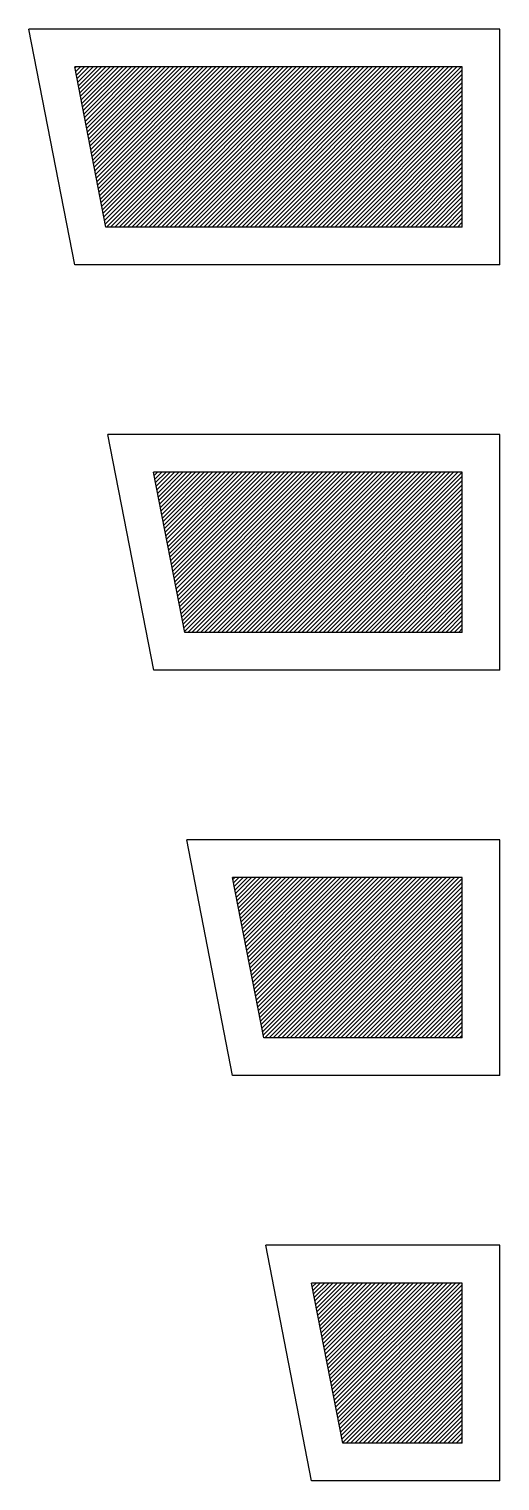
# Model space of a CAD drawing. Header units: millimetres. Extents: x 344 to 844, y 79 to 1619.
import ezdxf

# ---------------------------------------------------------------- set-up
doc = ezdxf.new("R2010")
doc.units = ezdxf.units.MM

msp = doc.modelspace()

# ---------------------------------------------------------------- hatches: boundary and pattern name
h = msp.add_hatch()
h.set_pattern_fill('ANSI31', color=256, style=0)
h.paths.add_polyline_path([(803.8, 1409.3), (803.8, 1579.3), (392.4, 1579.3), (425.5, 1409.3)])
h = msp.add_hatch()
h.set_pattern_fill('ANSI31', color=256, style=0)
h.paths.add_polyline_path([(803.8, 979.3), (803.8, 1149.3), (476.1, 1149.3), (509.2, 979.3)])
h = msp.add_hatch()
h.set_pattern_fill('ANSI31', color=256, style=0)
h.paths.add_polyline_path([(803.8, 549.3), (803.8, 719.3), (559.9, 719.3), (593, 549.3)])
h = msp.add_hatch()
h.set_pattern_fill('ANSI31', color=256, style=0)
h.paths.add_polyline_path([(803.8, 119.3), (803.8, 289.3), (643.7, 289.3), (676.8, 119.3)])

# ---------------------------------------------------------------- linework, layer by layer
for p, q in [((843.8, 1619.3), (343.8, 1619.3)), ((392.5, 1369.3), (343.8, 1619.3)), ((843.8, 1369.3), (843.8, 1619.3)), ((803.8, 1579.3), (392.4, 1579.3)), ((425.5, 1409.3), (392.4, 1579.3)), ((803.8, 1409.3), (803.8, 1579.3)), ((803.8, 1409.3), (425.5, 1409.3)), ((843.8, 1369.3), (392.5, 1369.3)), ((843.8, 1189.3), (427.6, 1189.3)), ((476.3, 939.3), (427.6, 1189.3)), ((843.8, 939.3), (843.8, 1189.3)), ((803.8, 1149.3), (476.1, 1149.3)), ((509.2, 979.3), (476.1, 1149.3)), ((803.8, 979.3), (803.8, 1149.3)), ((803.8, 979.3), (509.2, 979.3)), ((843.8, 939.3), (476.3, 939.3)), ((843.8, 759.3), (511.3, 759.3)), ((560, 509.3), (511.3, 759.3)), ((843.8, 509.3), (843.8, 759.3)), ((803.8, 719.3), (559.9, 719.3)), ((593, 549.3), (559.9, 719.3)), ((803.8, 549.3), (803.8, 719.3)), ((803.8, 549.3), (593, 549.3)), ((843.8, 509.3), (560, 509.3)), ((643.8, 79.3), (595.1, 329.3)), ((843.8, 329.3), (595.1, 329.3)), ((843.8, 79.3), (843.8, 329.3)), ((676.8, 119.3), (643.7, 289.3)), ((803.8, 289.3), (643.7, 289.3)), ((803.8, 119.3), (803.8, 289.3)), ((803.8, 119.3), (676.8, 119.3)), ((843.8, 79.3), (643.8, 79.3))]:
    msp.add_line(p, q)

doc.saveas('drawing.dxf')
